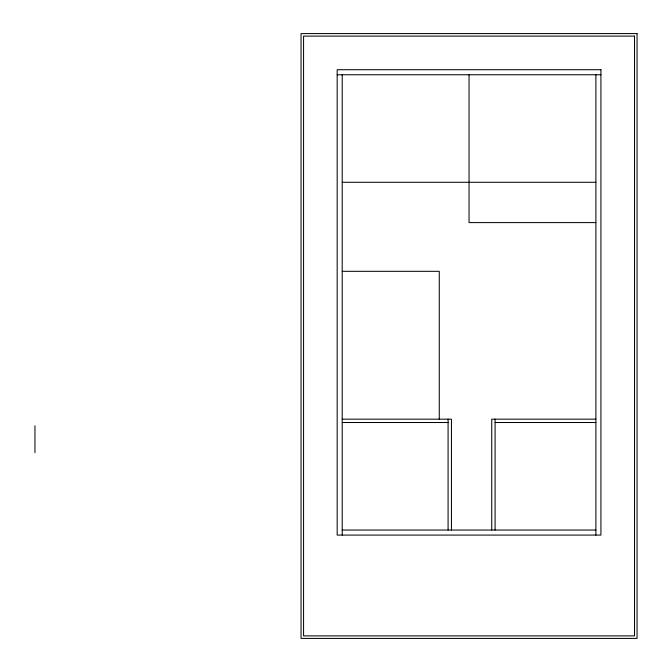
<?xml version="1.0" encoding="UTF-8"?>
<svg xmlns="http://www.w3.org/2000/svg" width="672" height="672" viewBox="0 0 672 672"><rect width="100%" height="100%" fill="white"/><g stroke="black" fill="none" stroke-linecap="round" stroke-linejoin="round"><path stroke-width="1.01" d="M337.168 74.76L600.928 74.76M342.208 182.28L595.888 182.28M595.888 222.6L469.048 222.6L469.048 74.76M342.208 271.32L439.27 271.32L439.27 419.16M342.208 419.16L451.45 419.16L451.45 530.04M595.888 419.16L491.728 419.16L491.728 530.04M342.208 422.52L448.09 422.52M495.088 422.52L595.888 422.52M342.208 530.04L595.888 530.04M595.888 74.76L595.888 535.08M495.088 419.16L495.088 530.04M448.09 419.16L448.09 530.04M342.208 74.76L342.208 535.08M34.952 425.821L34.952 452.701M637.048 33.6L301.048 33.6L301.048 638.4L637.048 638.4L637.048 33.6M634.528 36.12L303.568 36.12L303.568 635.88L634.528 635.88L634.528 36.12M600.928 69.72L337.168 69.72L337.168 535.08L600.928 535.08L600.928 69.72"/></g></svg>
